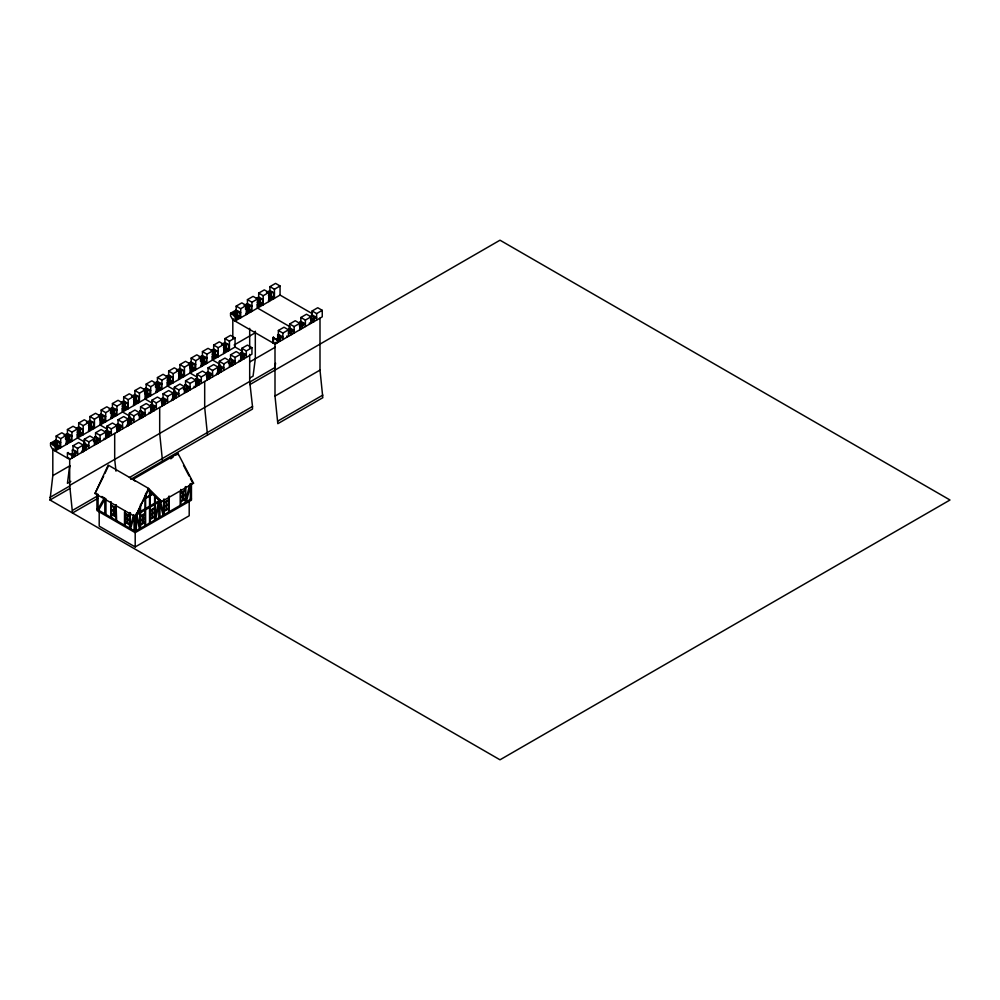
<?xml version="1.0" encoding="UTF-8"?>
<svg xmlns="http://www.w3.org/2000/svg" width="1000" height="1000" viewBox="0 0 1000 1000"><rect width="100%" height="100%" fill="white"/><g stroke="black" fill="none" stroke-linecap="round" stroke-linejoin="round"><path stroke-width="1.5" d="M72.362 453.963L72.362 450.062C79.425 451.975 70.3 456.613 68.138 452.5L67.438 452.912L67.438 458.1L68.138 457.7M94.862 440.975L94.862 437.075C100.087 437.8 96.463 442.188 93.338 441.025M106.112 435.775L106.112 430.588L108.912 432.85L105.825 434.637L105.825 438.537M117.362 427.987L117.362 424.087L120.162 426.362L116.412 428.137M139.863 415L139.863 411.1C145.087 411.825 141.463 416.213 138.338 415.037M151.113 409.8L151.113 404.6L153.912 406.875L150.825 408.65L150.825 412.562M162.362 402L162.362 398.113L165.162 400.375L161.412 402.163M184.862 389.012L184.862 385.112C190.087 385.838 186.462 390.225 183.337 389.062M196.112 383.812L196.112 378.625L198.912 380.9L195.825 382.675L195.825 386.575M207.362 376.025L207.362 372.125L210.162 374.4L206.412 376.175M229.862 363.038L229.862 359.137C235.087 359.862 231.462 364.25 228.337 363.075M241.112 357.837L241.112 352.638L243.912 354.913L240.825 356.7L240.825 360.6M288.925 332.175L288.925 328.288L291.725 330.55L288.637 332.337M311.425 319.188L311.425 315.287L314.225 317.562L310.475 319.35M249.85 384.613L500 240.2L950 500L500 759.8L50 500L52.812 475.637L52.812 449.663L50.562 445.763L50.562 443.162L56.188 439.925L60.688 442.512L59.988 442.925C57.825 438.825 48.7 443.45 55.763 445.363L55.763 450.55M69.688 465.9L67.438 483.312L70.812 481.362M275.562 363.15L275 367.5L249.85 382.013M155.162 517.837L158.363 502.388M155.638 519.55L158.825 504.113M185.825 500.138L189.75 484.263M186.4 501.788L190.325 485.925L190.325 499.525M130.137 527.263L133.588 514.837M130.625 528.7L134.075 516.275M135.35 481.238L132.95 479.387L177.95 453.413L193.55 483.2L160.925 502.038L148.55 489.688L135.35 516.8L95 493.5L108.2 465.1L148.55 488.4L161.75 501.562L156.95 497.863M103.637 476.213L95 493.5M104.938 473.4L108.2 466.4M135.35 516.8L148.55 488.4M98.075 508.75L104.325 497.938L101.825 496.488M98.575 510.2L104.825 499.387M232.812 338.1L232.812 319.762L230.562 315.863L230.562 313.263L236.188 310.012L240.688 312.613L239.988 313.025C237.825 308.913 228.7 313.538 235.763 315.45L235.763 320.65M57.737 441.625L57.737 446.825L55.35 445.025L53.525 445.712L53.525 442.287M170.75 458.837L173.15 457.038M175.55 455.225L177.95 453.413L177.95 454.712M98.525 416.3L101.713 415.325L105.688 416.538L101.188 413.938L98.938 415.238M143.525 390.325L146.713 389.35L150.688 390.562L146.188 387.962L143.938 389.263M188.525 364.338L191.713 363.363L195.688 364.575L191.188 361.975L188.938 363.275M236.188 310.012L236.188 306.125L241.812 302.875L246.312 305.475L246.312 314.562M245.287 305.525L247.963 304.913L251.938 306.125L247.438 303.525L247.438 299.625L253.062 296.375L257.562 298.975L257.562 308.062L289.862 326.712M256.537 299.025L259.212 298.412L263.188 299.625L258.688 297.025L258.688 293.125L264.312 289.887L268.812 292.475L268.812 301.575M267.787 292.538L270.462 291.913L274.438 293.125L269.938 290.525L269.938 286.637L275.562 283.387L280.062 285.988L280.062 295.075L235.062 321.062L235.062 315.863L230.562 313.263M244.062 305.475L247.438 303.525M256.438 298.325L258.688 297.025M266.562 292.475L269.938 290.525M236.188 306.125L240.688 308.712L246.312 305.475M247.438 299.625L251.938 302.225L257.562 298.975M258.688 293.125L263.188 295.725L268.812 292.475M269.938 286.637L274.438 289.237L280.062 285.988M235.062 315.863L235.763 315.45M246.312 309.363L247.013 308.962L247.013 314.163L245.888 313.512M257.562 302.875L258.263 302.462L258.263 307.663L257.137 307.013L261.363 304.575L262.488 305.225L262.488 300.025M268.812 296.375L269.513 295.975L269.513 301.163L268.387 300.512M235.625 316.837L237.738 315.613L238.863 316.262L238.863 317.562L235.7 319.387M246.875 310.338L248.988 309.125L250.113 309.775L250.113 311.075L246.95 312.9M257.075 304.45L260.238 302.625L261.363 303.275L261.363 304.575M269.375 297.35L271.488 296.137L272.613 296.788L272.613 298.087L269.45 299.913M235.7 318.1L238.863 316.262M246.95 311.6L250.113 309.775M257.137 305.712L261.363 303.275M269.45 298.612L272.613 296.788M56.188 439.925L56.188 436.025L61.812 432.775L66.312 435.375L66.312 444.462M65.287 435.425L67.962 434.812L71.938 436.025L67.438 433.425L67.438 429.525L73.062 426.275L77.562 428.875L77.562 437.975L84.987 442.262M76.537 428.938L79.212 428.312L83.188 429.525L78.688 426.925L78.688 423.038L84.312 419.787L88.812 422.388L88.812 431.475M87.788 422.438L90.463 421.825L94.438 423.038L89.938 420.438L89.938 416.538L95.562 413.288L100.062 415.887L100.062 424.975L107.487 429.263M101.188 413.938L101.188 410.037L106.812 406.8L111.312 409.387L111.312 418.488M110.288 409.45L112.963 408.825L116.938 410.037L112.438 407.438L112.438 403.55L118.062 400.3L122.562 402.9L122.562 411.987L129.987 416.275M121.538 402.95L124.213 402.337L128.188 403.55L123.688 400.95L123.688 397.05L129.312 393.8L133.812 396.4L133.812 405.5M132.787 396.463L135.463 395.838L139.438 397.05L134.938 394.45L134.938 390.55L140.562 387.312L145.062 389.913L145.062 399L152.487 403.288M146.188 387.962L146.188 384.062L151.812 380.812L156.312 383.413L156.312 392.5M155.287 383.462L157.963 382.85L161.938 384.062L157.438 381.463L157.438 377.562L163.062 374.312L167.562 376.912L167.562 386.012L174.988 390.3M166.537 376.975L169.213 376.35L173.188 377.562L168.688 374.963L168.688 371.075L174.312 367.825L178.812 370.425L178.812 379.513M177.787 370.475L180.463 369.862L184.438 371.075L179.938 368.475L179.938 364.575L185.562 361.325L190.062 363.925L190.062 373.025L197.488 377.312M191.188 361.975L191.188 358.075L196.812 354.837L201.312 357.425L201.312 366.525M200.287 357.488L202.963 356.863L206.938 358.075L202.438 355.487L202.438 351.587L208.062 348.338L212.562 350.938L212.562 360.025L219.988 364.312M211.537 350.988L214.213 350.375L218.188 351.587L213.688 348.988L213.688 345.087L219.312 341.838L223.812 344.438L223.812 353.537M222.787 344.5L225.463 343.875L229.438 345.087L224.938 342.488L224.938 338.6L230.562 335.35L235.062 337.95L235.062 347.038L55.062 450.962L55.062 445.763L50.562 443.162M64.062 435.375L67.438 433.425M76.438 428.225L78.688 426.925M86.562 422.388L89.938 420.438M109.062 409.387L112.438 407.438M121.438 402.25L123.688 400.95M131.562 396.4L134.938 394.45M154.062 383.413L157.438 381.463M166.438 376.262L168.688 374.963M176.562 370.425L179.938 368.475M199.062 357.425L202.438 355.487M211.438 350.288L213.688 348.988M221.562 344.438L224.938 342.488M56.188 436.025L60.688 438.625L66.312 435.375M67.438 429.525L71.938 432.125L77.562 428.875M78.688 423.038L83.188 425.625L88.812 422.388M89.938 416.538L94.438 419.137L100.062 415.887M101.188 410.037L105.688 412.638L111.312 409.387M112.438 403.55L116.938 406.15L122.562 402.9M123.688 397.05L128.188 399.65L133.812 396.4M134.938 390.55L139.438 393.15L145.062 389.913M146.188 384.062L150.688 386.662L156.312 383.413M157.438 377.562L161.938 380.163L167.562 376.912M168.688 371.075L173.188 373.675L178.812 370.425M179.938 364.575L184.438 367.175L190.062 363.925M191.188 358.075L195.688 360.675L201.312 357.425M202.438 351.587L206.938 354.188L212.562 350.938M213.688 345.087L218.188 347.688L223.812 344.438M224.938 338.6L229.438 341.188L235.062 337.95M55.062 445.763L55.763 445.363M66.312 439.275L67.013 438.862L67.013 444.062L65.888 443.413M77.562 432.775L78.263 432.362L78.263 437.562L77.138 436.912L81.363 434.475L82.487 435.125L82.487 429.938M88.812 426.275L89.513 425.875L89.513 431.075L88.387 430.425M100.062 419.787L100.763 419.375L100.763 424.575M111.312 413.288L112.013 412.887L112.013 418.075L110.887 417.425M122.562 406.8L123.263 406.388L123.263 411.587L122.137 410.938L126.363 408.5L127.487 409.15L127.487 403.95M133.812 400.3L134.512 399.888L134.512 405.087L133.387 404.438M145.062 393.8L145.762 393.4L145.762 398.6M156.312 387.312L157.012 386.9L157.012 392.1L155.887 391.45M167.562 380.812L168.263 380.412L168.263 385.6L167.138 384.95L171.363 382.512L172.488 383.162L172.488 377.975M178.812 374.312L179.513 373.913L179.513 379.113L178.388 378.462M190.062 367.825L190.763 367.413L190.763 372.612M201.312 361.325L202.013 360.925L202.013 366.112L200.888 365.475M212.562 354.837L213.263 354.425L213.263 359.625L212.138 358.975L216.363 356.538L217.488 357.188L217.488 351.987M223.812 348.338L224.513 347.938L224.513 353.125L223.388 352.475M55.625 446.737L57.737 445.525L58.863 446.175L58.863 447.475L55.7 449.3M66.875 440.25L68.987 439.025L70.113 439.675L70.113 440.975L66.95 442.8M77.075 434.363L80.237 432.525L81.363 433.175L81.363 434.475M89.375 427.25L91.487 426.037L92.613 426.688L92.613 427.987L89.45 429.812M100.625 420.763L102.737 419.538L103.863 420.188L103.863 421.488L100.7 423.312M111.875 414.263L113.987 413.05L115.113 413.7L115.113 415L111.95 416.825M122.075 408.375L125.237 406.55L126.363 407.2L126.363 408.5M134.375 401.275L136.488 400.05L137.613 400.7L137.613 402L134.45 403.825M145.625 394.775L147.738 393.562L148.863 394.212L148.863 395.513L145.7 397.337M156.875 388.288L158.988 387.062L160.113 387.713L160.113 389.012L156.95 390.838M167.075 382.4L170.238 380.575L171.363 381.225L171.363 382.512M179.375 375.288L181.488 374.075L182.613 374.725L182.613 376.025L179.45 377.85M190.625 368.8L192.738 367.575L193.863 368.225L193.863 369.525L190.7 371.35M201.875 362.3L203.988 361.087L205.113 361.737L205.113 363.038L201.95 364.862M212.075 356.413L215.238 354.588L216.363 355.238L216.363 356.538M224.375 349.312L226.488 348.1L227.613 348.75L227.613 350.037L224.45 351.875M55.7 448L58.863 446.175M66.95 441.5L70.113 439.675M77.138 435.613L81.363 433.175M89.45 428.512L92.613 426.688M100.7 422.013L103.863 420.188M111.95 415.525L115.113 413.7M122.137 409.637L126.363 407.2M134.45 402.537L137.613 400.7M145.7 396.037L148.863 394.212M156.95 389.538L160.113 387.713M167.138 383.65L171.363 381.225M179.45 376.55L182.613 374.725M190.7 370.05L193.863 368.225M201.95 363.562L205.113 361.737M212.138 357.675L216.363 355.238M224.45 350.575L227.613 348.75M234.137 344.975L255.312 332.75M67.438 452.912L71.938 455.513L77.562 452.262L73.062 449.663L73.062 445.763L78.688 442.512L83.188 445.112L83.188 451.613M84.312 448.363L84.312 439.275L89.938 436.025L94.438 438.625L94.438 445.112M94.438 442.512L100.062 439.275L95.562 436.675L95.562 432.775L101.188 429.525L105.688 432.125L105.688 438.625M105.688 436.025L111.312 432.775L106.812 430.175L106.812 426.275L112.438 423.038L116.938 425.625L116.938 432.125M116.938 429.525L122.562 426.275L118.062 423.688L118.062 419.787L123.688 416.538L128.188 419.137L128.188 425.625M129.312 422.388L129.312 413.288L134.938 410.037L139.438 412.638L139.438 419.137M139.438 416.538L145.062 413.288L140.562 410.688L140.562 406.8L146.188 403.55L150.688 406.15L150.688 412.638M150.688 410.037L156.312 406.8L151.812 404.2L151.812 400.3L157.438 397.05L161.938 399.65L161.938 406.15M161.938 403.55L167.562 400.3L163.062 397.7L163.062 393.8L168.688 390.55L173.188 393.15L173.188 399.65M174.312 396.4L174.312 387.312L179.938 384.062L184.438 386.662L184.438 393.15M184.438 390.562L190.062 387.312L185.562 384.712L185.562 380.812L191.188 377.562L195.688 380.163L195.688 386.662M195.688 384.062L201.312 380.812L196.812 378.212L196.812 374.312L202.438 371.075L206.938 373.675L206.938 380.163M206.938 377.562L212.562 374.312L208.062 371.725L208.062 367.825L213.688 364.575L218.188 367.175L218.188 373.675M219.312 370.425L219.312 361.325L224.938 358.075L229.438 360.675L229.438 367.175M229.438 364.575L235.062 361.325L230.562 358.725L230.562 354.837L236.188 351.587L240.688 354.188L240.688 360.675M240.688 358.075L246.312 354.837L241.812 352.238L241.812 348.338L247.438 345.087L251.938 347.688L251.938 354.188L69.688 459.4L52.812 449.663L53.15 448.525M278.375 339.575L278.375 330.475L284 327.225L288.5 329.825L288.5 336.325M288.5 333.725L294.125 330.475L289.625 327.875L289.625 323.975L295.25 320.737L299.75 323.338L299.75 329.825M299.75 327.225L305.375 323.975L300.875 321.388L300.875 317.488L306.5 314.237L311 316.837L311 323.338M311 320.737L316.625 317.488L312.125 314.887L312.125 310.988L317.75 307.738L322.25 310.338L322.25 316.837L275 344.113L232.812 319.762L233.15 318.625M72.362 450.062L73.062 449.663M83.612 448.775L83.612 443.575L84.312 443.162L88.812 445.763L83.188 449.012M94.862 437.075L95.562 436.675M106.112 430.588L106.812 430.175M117.362 424.087L118.062 423.688M128.613 422.788L128.613 417.587L129.312 417.188L133.812 419.787L128.188 423.038M139.863 411.1L140.562 410.688M151.113 404.6L151.812 404.2M162.362 398.113L163.062 397.7M173.612 396.812L173.612 391.613L174.312 391.2L178.812 393.8L173.188 397.05M184.862 385.112L185.562 384.712M196.112 378.625L196.812 378.212M207.362 372.125L208.062 371.725M218.612 370.825L218.612 365.625L219.312 365.225L223.812 367.825L218.188 371.075M229.862 359.137L230.562 358.725M241.112 352.638L241.812 352.238M73.062 445.763L77.562 448.363L83.188 445.112M84.312 439.275L88.812 441.863L94.438 438.625M95.562 432.775L100.062 435.375L105.688 432.125M106.812 426.275L111.312 428.875L116.938 425.625M118.062 419.787L122.562 422.388L128.188 419.137M129.312 413.288L133.812 415.887L139.438 412.638M140.562 406.8L145.062 409.387L150.688 406.15M151.812 400.3L156.312 402.9L161.938 399.65M163.062 393.8L167.562 396.4L173.188 393.15M174.312 387.312L178.812 389.913L184.438 386.662M185.562 380.812L190.062 383.413L195.688 380.163M196.812 374.312L201.312 376.912L206.938 373.675M208.062 367.825L212.562 370.425L218.188 367.175M219.312 361.325L223.812 363.925L229.438 360.675M230.562 354.837L235.062 357.425L240.688 354.188M241.812 348.338L246.312 350.938L251.938 347.688M274.575 343.062L272.75 342.812L272.75 337.625L273.45 337.212C275.613 341.325 284.738 336.688 277.675 334.775L277.675 339.975M277.675 334.775L278.375 334.375L282.875 336.975L277.25 340.213L272.75 337.625M288.925 328.288L289.625 327.875M300.175 326.987L300.175 321.788L300.875 321.388M311.425 315.287L312.125 314.887M278.375 330.475L282.875 333.075L288.5 329.825M289.625 323.975L294.125 326.575L299.75 323.338M300.875 317.488L305.375 320.087L311 316.837M312.125 310.988L316.625 313.587L322.25 310.338M52.812 475.637L70.013 465.712M250.012 361.788L275.163 347.262M249.688 378.088L253.062 376.138L255.312 358.725L255.312 331.225M97.65 498.475L72.5 512.987L69.688 485.387L249.688 381.463L249.688 354.338M50 497.4L69.85 485.938M50 500L69.85 488.537M72.5 510.387L97.65 495.875M129.412 477.537L252.5 406.475L249.688 381.463M130.738 479.363L252.5 409.062L252.5 406.475M320 370.1L322.812 397.7L277.812 423.688L275 396.075L320 370.1L320 318.137M277.812 421.087L322.812 395.1M145.612 497.8L149.55 495.525M150.113 495.2L152.363 493.9M145.612 498.45L149.55 496.175M150.113 495.85L152.775 494.312M136.025 513.987L159.125 500.65M185.263 486.863L185.825 486.538L185.825 502.125M190.325 483.938L191.45 483.288L191.45 500.175L135.2 532.65L96.95 510.562L96.95 493.675M140.538 515.925L145.05 513.325M150.113 510.4L154.613 507.8M164.163 502.287L168.675 499.688M180.763 492.7L185.263 490.1M140.538 516.575L145.05 513.975M150.113 511.05L154.613 508.45M164.163 502.938L168.675 500.337M180.763 493.35L185.263 490.75M140.538 520.163L142.525 519.012L142.525 515.425M145.05 517.562L143.062 518.7L143.062 515.112M150.113 514.637L152.088 513.5L152.088 509.913M154.613 512.038L152.625 513.188L152.625 509.6M164.163 506.512L166.15 505.375L166.15 501.788M168.675 503.925L166.688 505.062L166.688 501.475M180.763 496.938L182.738 495.8L182.738 492.212M185.263 494.338L183.287 495.487L183.287 491.9M140.538 520.788L142.525 519.637L142.525 523.225M145.05 518.188L143.062 519.325L143.062 522.913M150.113 515.262L152.088 514.113L152.088 517.7M154.613 512.663L152.625 513.8L152.625 517.388M164.163 507.137L166.15 506L166.15 509.588M168.675 504.55L166.688 505.688L166.688 509.275M180.763 497.562L182.738 496.413L182.738 500M185.263 494.963L183.287 496.112L183.287 499.688M140.538 524.362L145.05 521.775M150.113 518.85L154.613 516.25M164.163 510.725L168.675 508.125M180.763 501.15L185.263 498.55M140.538 525.013L145.05 522.413M150.113 519.5L154.613 516.9M164.163 511.375L168.675 508.775M180.763 501.8L185.263 499.2M99.2 510.562L99.2 526.15L135.2 546.938L189.2 515.763L189.2 500.175M245.287 308.888L248.538 309.75L248.538 305.012M237.288 311.512L237.288 316.238L234.037 315.375L234.037 312.025M200.287 360.85L203.538 361.7L203.538 356.975M155.287 386.825L158.537 387.688L158.537 382.962M110.288 412.812L113.537 413.663L113.537 408.938M65.287 438.787L68.537 439.65L68.537 434.925M299.225 325.838L302.975 324.062L300.175 321.788M217.662 373.975L217.662 369.688L221.412 367.9L218.612 365.625M172.662 399.95L172.662 395.662L176.412 393.888L173.612 391.613M127.662 425.938L127.662 421.65L131.412 419.862L128.613 417.587M82.662 451.912L82.662 447.625L86.412 445.85L83.612 443.575M268.412 295.663L271.488 297.438L271.488 292.238M257.162 302.162L259.788 303.25L259.788 298.525M223.412 347.625L226.488 349.387L226.488 344.2M212.162 354.113L214.788 355.213L214.788 350.487M192.288 363.475L192.288 368.2L189.662 367.113L189.662 363.688M178.412 373.6L181.488 375.375L181.488 370.175M167.162 380.1L169.788 381.188L169.788 376.463M147.287 389.45L147.287 394.188L144.662 393.088L144.662 389.663M133.412 399.588L136.488 401.35L136.488 396.163M122.163 406.075L124.787 407.175L124.787 402.438M102.287 415.438L102.287 420.163L99.663 419.075L99.663 415.65M88.413 425.562L91.487 427.337L91.487 422.137M77.162 432.062L80.237 433.825L80.237 428.638M280.062 295.075L312.362 313.725M272.613 298.087L273.738 298.725L273.738 293.538M250.113 311.075L251.238 311.725L251.238 306.525M238.863 317.562L239.988 318.212L239.988 313.025M235.062 347.038L242.488 351.325M227.613 350.037L228.738 350.688L228.738 345.5M205.113 363.038L206.238 363.688L206.238 358.488M193.863 369.525L194.988 370.175L194.988 364.988M182.613 376.025L183.738 376.675L183.738 371.475M160.113 389.012L161.238 389.663L161.238 384.462M148.863 395.513L149.987 396.163L149.987 390.962M137.613 402L138.737 402.65L138.737 397.463M115.113 415L116.237 415.65L116.237 410.45M103.863 421.488L104.987 422.137L104.987 416.938M192.575 482.638L193.55 483.2M92.613 427.987L93.737 428.638L93.737 423.438M190.325 498.225L191.45 498.875L135.2 531.35L96.95 509.263M70.113 440.975L71.237 441.625L71.237 436.425M147.575 489.125L160.925 502.038M58.863 447.475L59.988 448.125L59.988 442.925M130.625 513.112L129.575 512.513L129.575 528.1M136.175 516.325L135.2 515.763L135.2 546.938M111.575 505.375L116.075 507.962M125.075 513.162L129.575 515.763M111.575 506.012L116.075 508.612M125.075 513.812L129.575 516.413M111.575 509.6L113.55 510.75L113.55 507.163M116.075 512.2L114.1 511.062L114.1 507.475M125.075 517.4L127.05 518.538L127.05 514.95M129.575 520L127.6 518.85L127.6 515.262M111.575 510.225L113.55 511.375L113.55 514.95M116.075 512.825L114.1 511.688L114.1 515.262M125.075 518.025L127.05 519.163L127.05 522.75M129.575 520.625L127.6 519.475L127.6 523.062M111.575 513.812L116.075 516.413M125.075 521.613L129.575 524.2M111.575 514.462L116.075 517.062M125.075 522.263L129.575 524.85M183.525 465.35L189.088 475.988M190.487 478.65L191.875 481.3M163.612 512.962L160.413 501.2L136.325 515.112L136.325 530.7M159.95 503.462L163.137 515.212M136.788 514.837L139.987 526.6M136.325 517.1L139.512 528.862M116.013 471.175L114.688 459.4L114.688 433.425M316.625 313.587L316.625 320.087M314.225 317.188L314.225 321.475M313.675 320.487L313.675 321.788M313.15 318.725L313.15 322.088M309.45 322.925L309.45 324.225M305.375 320.087L305.375 326.575M302.787 323.35L302.787 325.712M302.425 323.088L302.413 328.288M300.587 325.737L300.587 329.338M294.125 326.575L294.125 333.075M291.725 330.175L291.725 334.462M291.175 329.588L291.175 332.175M290.65 331.725L290.65 335.075M286.95 335.913L286.95 337.212M282.875 333.075L282.875 339.575M280.287 336.337L280.287 338.7M279.925 336.075L279.913 341.275M278.087 338.725L278.087 342.337M277.25 340.213L277.25 342.812M275.7 342.413L275.7 343.713M275 344.113L275 396.075M274.438 289.237L274.438 298.325M273.45 337.212L273.45 342.413M271.038 292.025L271.038 296.75M270.462 291.913L270.462 296.2M269.8 291.913L269.8 295.825M269.1 292.025L269.1 295.637M263.188 295.725L263.188 304.825M260.238 298.725L260.238 303.925M259.212 298.412L259.212 302.7M258.55 298.412L258.55 302.312M257.85 298.525L257.85 302.137M251.938 302.225L251.938 311.312M249.688 328.35L249.688 348.225M248.988 305.225L248.988 309.125M247.963 304.913L247.963 309.2M247.3 304.913L247.3 308.812M246.6 305.012L246.6 308.625M246.312 350.938L246.312 357.425M245.912 305.225L245.912 308.65M243.912 354.525L243.912 358.812M243.725 354.2L243.725 358.925M243.363 353.938L243.35 359.137M241.525 356.587L241.525 360.188M240.688 308.712L240.688 317.812M239.137 360.275L239.137 361.575M237.738 311.725L237.738 316.913M236.713 311.4L236.713 315.688M236.05 311.4L236.05 315.312M235.35 311.512L235.35 315.125M235.062 357.425L235.062 363.925M234.662 311.725L234.662 315.15M233.525 312.375L233.525 315.8M232.662 361.025L232.662 365.312M232.475 360.688L232.475 365.425M232.113 360.438L232.1 365.637M231.588 362.575L231.588 365.925M230.963 362.863L230.963 366.287M229.438 341.188L229.438 350.288M226.038 343.988L226.038 348.713M225.463 343.875L225.463 348.162M224.8 343.875L224.8 347.788M224.1 343.988L224.1 347.6M223.812 363.925L223.812 370.425M221.225 367.188L221.225 369.55M220.863 366.925L220.85 372.125M219.025 369.575L219.025 373.188M218.325 369.688L218.325 373.587M218.188 347.688L218.188 356.788M216.637 373.263L216.637 374.562M215.238 350.688L215.238 355.887M214.213 350.375L214.213 354.663M213.55 350.375L213.55 354.275M212.85 350.487L212.85 354.087M212.562 370.425L212.562 376.912M210.162 374.012L210.162 378.3M209.975 373.688L209.975 378.413M209.613 373.425L209.613 376.025M209.613 377.325L209.613 378.625M208.463 375.863L208.463 379.275M207.5 435.05L204.688 407.45L204.688 381.463M206.938 354.188L206.938 363.275M203.988 357.188L203.988 361.087M202.963 356.863L202.963 361.15M202.3 356.875L202.3 360.775M201.6 356.975L201.6 360.588M201.312 376.912L201.312 383.413M200.912 357.188L200.912 360.613M198.912 380.513L198.912 384.8M198.725 380.175L198.725 384.913M198.363 379.925L198.35 385.125M196.525 382.562L196.525 386.175M195.688 360.675L195.688 369.775M194.137 386.25L194.137 387.55M192.738 363.688L192.738 368.875M191.713 363.363L191.713 367.65M191.05 363.363L191.05 367.275M190.35 363.475L190.35 367.088M190.062 383.413L190.062 389.913M187.662 387L187.662 391.287M187.475 386.675L187.475 391.4M187.113 386.413L187.1 391.613M186.588 388.55L186.588 391.912M185.963 388.85L185.963 392.275M185.263 487.938L185.263 502.45M184.438 367.175L184.438 376.262M181.038 369.963L181.038 374.7M180.763 489.45L180.763 505.05M180.463 369.862L180.463 374.15M180.2 491.763L180.2 505.375M179.8 369.862L179.8 373.762M179.1 369.975L179.1 373.575M178.812 389.913L178.812 396.4M176.225 393.162L176.225 395.538M175.863 392.912L175.85 398.113M174.025 395.55L174.025 399.162M173.325 395.662L173.325 399.575M173.188 373.675L173.188 382.762M171.637 399.237L171.637 400.538M170.238 376.675L170.238 381.875M169.213 376.35L169.213 380.637M169.225 496.112L169.225 511.7M168.55 376.35L168.55 380.262M168.675 496.438L168.675 512.025M167.85 376.463L167.85 380.075M167.562 396.4L167.562 402.9M165.162 400L165.162 404.288M164.975 399.663L164.975 404.387M164.613 399.4L164.613 402M164.613 403.3L164.613 404.6M164.175 499.038L164.175 514.625M163.463 401.838L163.463 405.262M163.612 499.363L163.612 514.95M162.5 461.025L159.688 433.425L159.688 407.438M161.938 380.163L161.938 389.263M159.95 501.475L159.95 517.062M158.988 383.162L158.988 387.062M158.825 502.125L158.825 517.712M157.963 382.85L157.963 387.137M157.3 382.85L157.3 386.75M156.6 382.962L156.6 386.575M156.312 402.9L156.312 409.387M155.912 383.175L155.912 386.587M155.175 496.7L155.175 502.938M155.162 504.237L155.162 519.825M154.613 496.138L154.613 503.263M154.613 504.562L154.613 520.15M153.912 406.488L153.912 410.775M153.725 406.163L153.725 410.887M153.363 405.9L153.35 411.1M151.525 408.55L151.525 412.15M150.688 386.662L150.688 395.75M150.113 491.65L150.113 505.85M150.113 507.15L150.113 522.737M149.55 491.1L149.55 506.175M149.55 507.475L149.55 523.062M149.137 412.238L149.137 413.537M147.738 389.663L147.738 394.862M146.713 389.35L146.713 393.638M146.05 389.35L146.05 393.25M145.612 493.363L145.612 508.45M145.612 509.75L145.612 525.337M145.35 389.45L145.35 393.062M145.062 409.387L145.062 415.887M145.05 495.763L145.05 508.775M145.05 510.075L145.05 525.662M142.662 412.987L142.662 417.275M142.475 412.65L142.475 417.388M142.113 412.4L142.1 417.6M141.588 414.538L141.588 417.887M140.963 414.825L140.963 418.25M140.538 504.263L140.538 511.375M140.538 512.675L140.538 528.263M139.987 507.025L139.987 511.7M139.987 513L139.987 528.587M139.438 393.15L139.438 402.25M136.037 395.95L136.037 400.675M135.463 395.838L135.463 400.125M134.8 395.838L134.8 399.75M134.1 395.95L134.1 399.562M134.075 515.112L134.075 530.7M133.812 415.887L133.812 422.388M131.225 419.15L131.225 421.512M130.863 418.888L130.85 424.087M130.137 512.837L130.137 528.425M129.025 421.538L129.025 425.15M128.325 421.65L128.325 425.55M128.188 399.65L128.188 408.738M126.638 425.225L126.638 426.525M125.237 402.65L125.237 407.85M125.075 511L125.075 525.5M124.513 511.575L124.513 525.175M124.213 402.337L124.213 406.625M123.55 402.337L123.55 406.238M122.85 402.45L122.85 406.05M122.562 422.388L122.562 428.875M120.162 425.975L120.162 430.262M119.975 425.65L119.975 430.375M119.612 425.387L119.612 427.987M119.612 429.288L119.612 430.588M118.462 427.825L118.462 431.238M116.938 406.15L116.938 415.238M116.638 520.638L116.075 504.725L116.075 520.312M113.987 409.15L113.987 413.05M112.963 408.825L112.963 413.113M112.3 408.825L112.3 412.738M111.6 408.938L111.6 412.55M111.575 517.712L111.013 501.8L111.013 517.388M111.312 428.875L111.312 435.375M110.913 409.15L110.913 412.575M108.912 432.475L108.912 436.763M108.362 431.887L108.35 437.075M106.525 434.525L106.525 438.137M105.95 514.462L105.95 498.875L104.825 498.225L104.825 513.812M105.688 412.638L105.688 421.737M104.138 438.212L104.138 439.513M102.737 415.637L102.737 420.838M101.713 415.325L101.713 419.613M101.05 415.325L101.05 419.225M100.35 415.438L100.35 419.05M100.062 435.375L100.062 441.863M98.075 494.325L98.075 509.913M97.662 438.963L97.662 443.25M97.475 438.638L97.475 443.363M97.112 438.375L97.1 443.575M96.587 440.513L96.587 443.875M95.962 440.812L95.962 444.237M94.438 419.137L94.438 428.225M91.037 421.925L91.037 426.662M90.463 421.825L90.463 426.112M89.8 421.825L89.8 425.725M89.1 421.925L89.1 425.538M88.812 441.863L88.812 448.363M86.225 445.125L86.225 447.488M85.862 444.875L85.85 450.075M84.025 447.512L84.025 451.125M83.325 447.625L83.325 451.525M83.188 425.625L83.188 434.725M81.638 451.2L81.638 452.5M79.787 428.425L79.787 433.15M79.212 428.312L79.212 432.6M78.55 428.312L78.55 432.225M77.85 428.425L77.85 432.038M77.562 448.363L77.562 454.862M75.163 451.962L75.163 456.25M74.975 451.625L74.975 456.35M74.612 451.362L74.612 453.963M74.612 455.262L74.612 456.562M73.463 453.8L73.463 457.225M71.938 432.125L71.938 441.213M71.938 455.513L71.938 458.1M69.688 458.263L69.688 485.387M68.987 435.125L68.987 439.025M67.962 434.812L67.962 439.1M67.3 434.812L67.3 438.713M66.6 434.925L66.6 438.525M65.912 435.138L65.912 438.55M60.688 438.625L60.688 447.713M57.287 441.413L57.287 446.138M56.712 441.3L56.712 445.588M56.05 441.3L56.05 445.213M55.35 441.413L55.35 445.025M54.662 441.625L54.662 445.05M54.037 441.925L54.037 445.288M53.15 442.688L53.15 445.087"/></g></svg>
